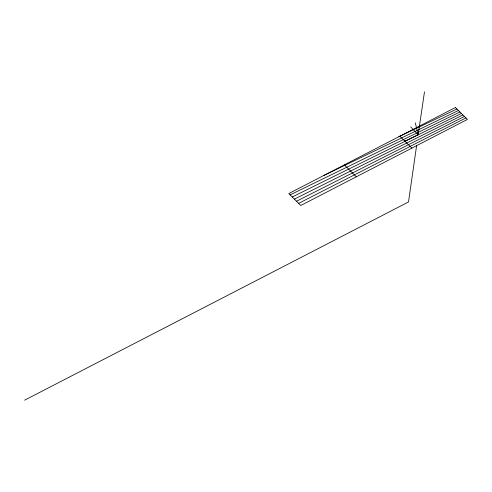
<?xml version="1.0" encoding="UTF-8"?>
<svg xmlns="http://www.w3.org/2000/svg" width="492" height="492" viewBox="0 0 492 492"><rect width="100%" height="100%" fill="white"/><g stroke="black" fill="none" stroke-linecap="round" stroke-linejoin="round"><path stroke-width="0.74" d="M415.303 122.791L418.157 134.839L410.636 126.831M416.638 145.398L408.508 201.96L24.6 400.187M418.157 134.839L424.485 91.813M298.644 203.356L465.899 117.945M296.51 201.24L464.405 116.456M294.382 199.125L462.904 114.968M418.059 134.74L404.227 141.573L405.131 140.632L405.34 141.511M292.23 196.978L461.404 113.48M290.126 194.893L459.909 111.985M323.379 175.693L458.409 110.497M398.84 136.733L456.908 109.009M399.867 136.198L411.859 148.11M344.326 164.882L356.313 176.794M455.414 107.52L288.779 193.559L300.772 205.472L467.4 119.433L455.414 107.52"/></g></svg>
